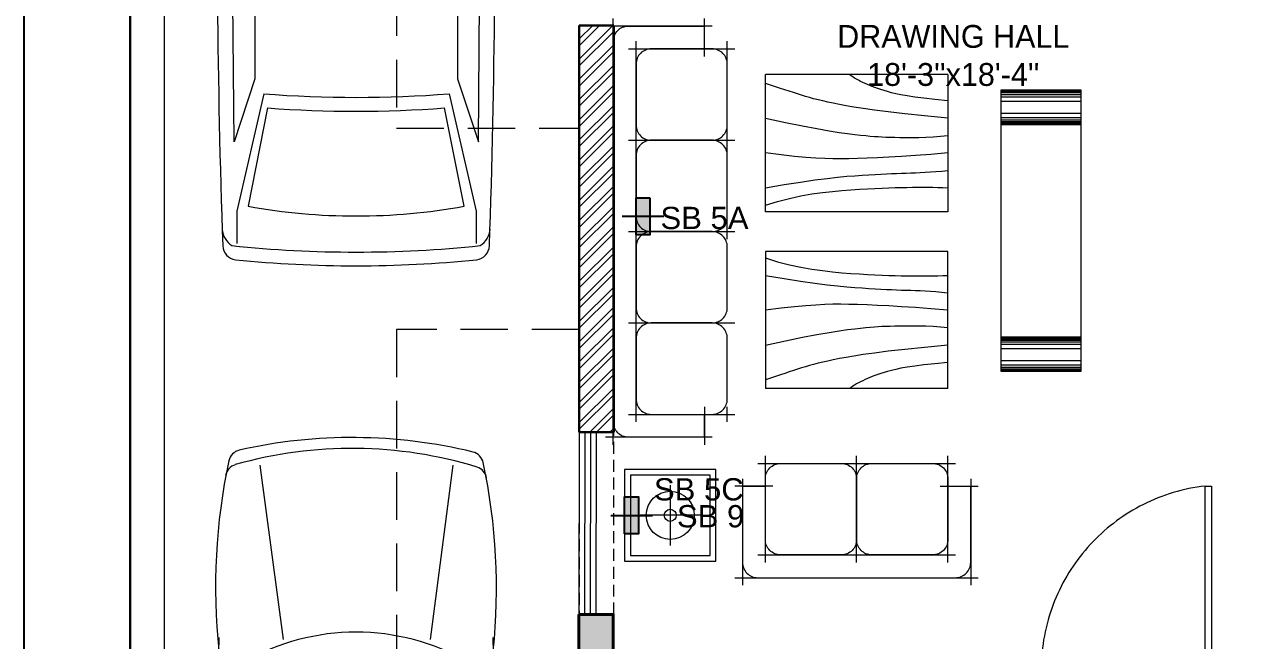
# Model space of a CAD drawing. Header units: inches. Extents: x 3133 to 3721, y -16790 to -15753.
# Drawn here: x 3146.7 to 3466.3, y -16575.4 to -16413.5 of the extents above; entities that cross this region are included whole.
import ezdxf

# ---------------------------------------------------------------- set-up
doc = ezdxf.new("R2010")
doc.units = ezdxf.units.IN
doc.header["$LTSCALE"] = 25
doc.header["$MEASUREMENT"] = 0
for name, pattern in [('Cline', [1, 0.625, -0.125, 0.125, -0.125]), ('DASHED', [0.75, 0.5, -0.25]), ('HIDDEN', [0.375, 0.25, -0.125])]:
    doc.linetypes.add(name, pattern=pattern)
doc.layers.add('107 CAVERI MAIN XREF$0$FORMAT', color=7, linetype='Continuous')
doc.layers.add('LCD-LOOPING', color=160, linetype='Continuous')
for name, color, linetype, lineweight in [('ACCESORIES', 150, 'Continuous', 20), ('Door & Window', 32, 'Continuous', 20), ('Furniture', 32, 'Continuous', 9), ('SDA - A.C. Duct', 4, 'HIDDEN', 5), ('SDA - Brick Wall', 7, 'Continuous', 30), ('SDA - Brick Wall Light', 254, 'Continuous', 20), ('SDA - Column', 6, 'Continuous', 40), ('SDA - Furniture', 36, 'Continuous', 9), ('SDA - Hatch Dark', 250, 'Continuous', 5), ('SDA - Hatch Lite', 252, 'Continuous', 0), ('SDA - Overhead Lines', 252, 'DASHED', 9), ('SDA - Partition High', 215, 'Continuous', 20)]:
    doc.layers.add(name, color=color, linetype=linetype, lineweight=lineweight)
doc.layers.add('LCD-ELECTRICAL SYMBOL', color=34, linetype='Continuous', true_color=0x994200)
doc.layers.add('PP-OUTER ', color=34, linetype='Continuous', true_color=0x994200)
doc.styles.add('JB', font='GOTHIC.TTF', dxfattribs={"height": 5})
doc.styles.add('spectrum', font='arial.ttf')

# ---------------------------------------------------------------- blocks, each defined once
blk = doc.blocks.new('seqfwredq')
at = {"layer": 'SDA - Furniture'}
for p, q in [((5499.33, 34.04), (5505.45, -11.73)), ((5550.1, 34.04), (5544.11, -11.73)), ((5493.64, -21.81), (5497.91, -35.95)), ((5555.68, -21.81), (5551.41, -35.95)), ((5492.25, -72.72), (5491.71, -29.05)), ((5491.71, -29.05), (5498.05, -45.02)), ((5557.68, -29.05), (5551.35, -45.02)), ((5557.14, -72.72), (5557.68, -29.05)), ((5498.05, -45.02), (5498.05, -68.9)), ((5551.35, -45.02), (5551.35, -68.9)), ((5498.05, -68.9), (5492.25, -72.72)), ((5551.35, -68.9), (5557.14, -72.72)), ((5498.05, -71.47), (5492.29, -75.26)), ((5498.05, -71.47), (5498.05, -95.6)), ((5551.35, -71.47), (5557.1, -75.26)), ((5551.35, -71.47), (5551.35, -95.6)), ((5492.57, -112.12), (5492.29, -75.26)), ((5556.83, -112.12), (5557.1, -75.26)), ((5498.05, -95.6), (5492.57, -112.12)), ((5551.35, -95.6), (5556.83, -112.12)), ((5500.37, -99.52), (5493.27, -130.35)), ((5549.12, -99.5), (5556.22, -130.35)), ((5496.34, -129.04), (5501.46, -103.23)), ((5553.05, -129.04), (5547.93, -103.23)), ((5493.27, -130.35), (5493.27, -138.83)), ((5556.22, -130.35), (5556.22, -138.83))]:
    blk.add_line(p, q, dxfattribs=at)
for centre, radius, start, end in [((5523.61, -74.26), 112.72, 73.0347, 105.8141), ((5523.61, -93.97), 135.28, 76.3976, 102.667), ((5646.59, 2.09), 158.89, 167.9662, 186.0427), ((5494.88, 34.34), 3.79, 104.3452, 166.6607), ((5554.41, 33.86), 3.79, 13.1156, 74.5941), ((5494.05, 30.58), 3.79, 107.8179, 168.3942), ((5555.26, 29.97), 3.79, 11.3249, 70.8826), ((5402.3, 1.67), 159.28, 354.1224, 11.9744), ((7842, -56.81), 2353.86, 178.89024, 182.01225), ((5524.66, -68.77), 58.97, 60.0774, 119.9226), ((3207.32, -56.81), 2353.86, 357.98775, 1.10976), ((5497.12, -20.76), 3.63, 121.1455, 196.7984), ((5552.2, -20.76), 3.63, 343.2016, 58.8545), ((5501.39, -34.9), 3.63, 196.7984, 283.6631), ((5524.66, -136.05), 100.16, 77.0683, 102.9317), ((5547.93, -34.9), 3.63, 256.3369, 343.2016), ((5524.66, 215.49), 315.94, 265.5919, 274.4407), ((5524.66, 213.43), 317.52, 265.7971, 274.2029), ((5524.66, 27.04), 158.64, 259.6897, 280.3103), ((5494.99, -134.68), 5.57, 184.3987, 237.5288), ((5554.33, -134.68), 5.57, 302.4712, 355.6013), ((5493.38, -139.32), 3.79, 182.1119, 263.4899), ((5524.66, 172.13), 313.22, 264.0142, 275.9858), ((5555.94, -139.32), 3.79, 276.5101, 357.8881), ((5524.66, 170.91), 315.6, 264.2342, 275.7658)]:
    blk.add_arc(centre, radius, start, end, dxfattribs=at)
blk = doc.blocks.new('A$C8f570909')
at = {"layer": 'LCD-ELECTRICAL SYMBOL', "true_color": 0xcd6928}
h = blk.add_hatch(color=32, dxfattribs=at)
h.dxf.hatch_style = 1
h.paths.add_polyline_path([(0, 0), (8, 0), (8, 3), (0, 3)])
at = {"layer": 'LCD-ELECTRICAL SYMBOL', "color": 32, "true_color": 0xcd6928}
blk.add_line((4, -3), (4, 5.99), dxfattribs=at)
blk.add_lwpolyline([(0, 0), (8, 0), (8, 3), (0, 3)], close=True, dxfattribs=at)
blk = doc.blocks.new('c')
at = {"layer": 'SDA - Hatch Dark'}
h = blk.add_hatch(color=256, dxfattribs=at)
h.dxf.hatch_style = 1
h.paths.add_polyline_path([(404.31, 589), (404.31, 598.06), (422.4, 598.06), (422.4, 589)])
at = {"layer": 'SDA - Column'}
blk.add_lwpolyline([(404.31, 589), (404.31, 598.06), (422.4, 598.06), (422.4, 589)], close=True, dxfattribs=at)
blk = doc.blocks.new('*U10')
at = {"color": 0, "linetype": 'ByBlock'}
blk.add_lwpolyline([(-35, 940), (-35, 0), (-70, 0), (-70, 940)], close=True, dxfattribs=at)
for points in [[(-960, -150), (-1010, -150), (-1010, -138), (-1010, -138), (-1010, 0), (-975, 0), (-975, -35), (-960, -35), (-960, -150)], [(0, -150), (0, -138), (0, -138), (0, 0), (-35, 0), (-35, -35), (-50, -35), (-50, -150), (0, -150)]]:
    blk.add_lwpolyline(points, dxfattribs=at)
at = {"color": 250, "linetype": 'DASHED', "ltscale": 250}
blk.add_arc((47.3, -78.6), 1025.3, 96.57034, 175.60323, dxfattribs=at)
blk = doc.blocks.new('BENCH22')
at = {"layer": 'SDA - Furniture', "lineweight": 5, "ltscale": 0.3}
for p, q in [((847.89, 493.22), (921.91, 493.22)), ((847.89, 472.22), (847.89, 493.22)), ((921.91, 493.22), (921.91, 472.22)), ((921.91, 472.22), (847.89, 472.22))]:
    blk.add_line(p, q, dxfattribs=at)
at = {"layer": 'SDA - Furniture', "color": 251, "lineweight": 0, "ltscale": 0.3}
for p, q in [((848, 493.22), (848, 472.22)), ((848.14, 493.22), (848.14, 472.22)), ((848.34, 493.22), (848.34, 472.22)), ((848.57, 493.22), (848.57, 472.22)), ((849.02, 493.22), (849.02, 472.22)), ((849.65, 493.22), (849.65, 472.22)), ((850.78, 493.22), (850.78, 472.22)), ((853.94, 493.22), (853.94, 472.22)), ((855.07, 493.22), (855.07, 472.22)), ((855.7, 493.22), (855.7, 472.22)), ((856.15, 493.22), (856.15, 472.22)), ((856.37, 493.22), (856.37, 472.22)), ((856.58, 493.22), (856.58, 472.22)), ((856.72, 493.22), (856.72, 472.22)), ((856.9, 472.22), (856.9, 493.22)), ((912.83, 493.22), (912.83, 472.22)), ((913.01, 493.22), (913.01, 472.22)), ((913.15, 493.22), (913.15, 472.22)), ((913.35, 493.22), (913.35, 472.22)), ((913.58, 493.22), (913.58, 472.22)), ((914.03, 493.22), (914.03, 472.22)), ((914.66, 493.22), (914.66, 472.22)), ((915.79, 493.22), (915.79, 472.22)), ((918.95, 493.22), (918.95, 472.22)), ((920.08, 493.22), (920.08, 472.22)), ((920.71, 493.22), (920.71, 472.22)), ((921.16, 493.22), (921.16, 472.22)), ((921.38, 493.22), (921.38, 472.22)), ((921.59, 493.22), (921.59, 472.22)), ((921.73, 493.22), (921.73, 472.22))]:
    blk.add_line(p, q, dxfattribs=at)
blk = doc.blocks.new('RF4FD')
at = {"layer": 'SDA - Furniture', "ltscale": 0.3}
blk.add_line((5141.37, -16515.16), (5093.37, -16515.16), dxfattribs=at)
for points in [[(5141.37, -16515.16), (5141.37, -16479.15), (5093.37, -16479.15), (5093.37, -16515.16)], [(5093.37, -16480.87), (5096.59, -16481.85), (5099.71, -16482.66), (5102.71, -16483.3), (5105.59, -16483.81), (5108.36, -16484.2), (5110.99, -16484.5), (5113.5, -16484.73), (5115.87, -16484.91), (5118.1, -16485.06), (5120.19, -16485.18), (5122.17, -16485.28), (5124.04, -16485.37), (5125.8, -16485.43), (5127.47, -16485.48), (5129.06, -16485.52), (5130.58, -16485.55), (5132.03, -16485.58), (5133.43, -16485.59), (5134.79, -16485.6), (5136.12, -16485.59), (5137.43, -16485.58), (5138.73, -16485.55), (5140.04, -16485.5), (5141.37, -16485.44)], [(5093.37, -16485.44), (5098.33, -16486.28), (5102.65, -16486.96), (5106.37, -16487.49), (5109.59, -16487.91), (5112.38, -16488.22), (5114.8, -16488.45), (5116.93, -16488.62), (5118.84, -16488.75), (5120.6, -16488.86), (5122.24, -16488.96), (5123.77, -16489.04), (5125.2, -16489.12), (5126.56, -16489.18), (5127.86, -16489.23), (5129.13, -16489.28), (5130.36, -16489.32), (5131.59, -16489.36), (5132.83, -16489.41), (5134.09, -16489.45), (5135.4, -16489.52), (5136.76, -16489.6), (5138.2, -16489.71), (5139.73, -16489.84), (5141.37, -16490.01)], [(5141.37, -16494.58), (5136.88, -16494.22), (5132.82, -16493.91), (5129.15, -16493.66), (5125.83, -16493.46), (5122.82, -16493.31), (5120.1, -16493.19), (5117.61, -16493.11), (5115.32, -16493.06), (5113.19, -16493.03), (5111.11, -16493.04), (5108.97, -16493.1), (5106.65, -16493.22), (5104.05, -16493.42), (5101.04, -16493.7), (5097.52, -16494.09), (5093.37, -16494.58)], [(5093.37, -16503.73), (5098.63, -16502.6), (5103.13, -16501.7), (5106.93, -16500.98), (5110.13, -16500.42), (5112.79, -16500), (5115.01, -16499.69), (5116.86, -16499.47), (5118.42, -16499.29), (5119.77, -16499.16), (5120.95, -16499.04), (5122.03, -16498.95), (5123.04, -16498.88), (5124.03, -16498.82), (5125.05, -16498.78), (5126.15, -16498.74), (5127.38, -16498.71), (5128.76, -16498.68), (5130.3, -16498.66), (5131.96, -16498.65), (5133.72, -16498.67), (5135.57, -16498.73), (5137.47, -16498.82), (5139.42, -16498.96), (5141.37, -16499.16)], [(5141.37, -16503.73), (5135.19, -16504.34), (5130, -16504.89), (5125.66, -16505.39), (5122.07, -16505.84), (5119.11, -16506.25), (5116.66, -16506.63), (5114.61, -16506.98), (5112.83, -16507.31), (5111.24, -16507.63), (5109.79, -16507.94), (5108.45, -16508.24), (5107.22, -16508.53), (5106.06, -16508.83), (5104.97, -16509.13), (5103.9, -16509.44), (5102.86, -16509.76), (5101.8, -16510.09), (5100.73, -16510.43), (5099.64, -16510.79), (5098.5, -16511.17), (5097.32, -16511.56), (5096.07, -16511.98), (5094.76, -16512.41), (5093.37, -16512.87)], [(5141.37, -16508.3), (5137.93, -16508.63), (5135.04, -16508.94), (5132.64, -16509.25), (5130.65, -16509.56), (5129.02, -16509.85), (5127.66, -16510.14), (5126.51, -16510.42), (5125.5, -16510.7), (5124.58, -16510.97), (5123.73, -16511.24), (5122.93, -16511.5), (5122.18, -16511.77), (5121.48, -16512.03), (5120.82, -16512.29), (5120.19, -16512.56), (5119.58, -16512.83), (5118.99, -16513.11), (5118.41, -16513.39), (5117.86, -16513.68), (5117.34, -16513.97), (5116.84, -16514.26), (5116.38, -16514.55), (5115.95, -16514.85), (5115.56, -16515.15)]]:
    blk.add_lwpolyline(points, dxfattribs=at)

msp = doc.modelspace()

# ---------------------------------------------------------------- hatches: boundary and pattern name
at = {"layer": 'SDA - Hatch Lite'}
h = msp.add_hatch(dxfattribs=at)
h.set_pattern_fill('ANSI32', color=256, scale=10)
h.set_pattern_definition([(45, (3081.9256, -16917.6346), (-2.65165, 2.65165), []), (45, (3083.6934, -16917.6346), (-2.65165, 2.65165), [])])
h.paths.add_polyline_path([(3548.96, -15779.49), (3301.69, -15779.49), (3301.69, -15788.55), (3370.32, -15788.55), (3370.32, -15788.52), (3416.63, -15788.52), (3548.96, -15788.54)])
h.paths.add_polyline_path([(3585, -15779.49), (3548.96, -15779.49), (3548.96, -15788.55), (3585, -15788.55)])
h.paths.add_polyline_path([(3637.91, -15779.49), (3594.09, -15779.49), (3594.09, -15788.55), (3637.91, -15788.55)])
h.paths.add_polyline_path([(3536.52, -16324.54), (3623.17, -16232.87), (3611.76, -16222.08), (3525.11, -16313.75)], flags=9)
h.paths.add_polyline_path([(3206.74, -15906.76), (3264.83, -15906.76), (3264.83, -15892.94), (3206.74, -15892.94)], flags=9)
h.paths.add_polyline_path([(3201.3, -15892.44), (3269.51, -15892.44), (3269.51, -15876.74), (3201.3, -15876.74)], flags=9)
h.paths.add_polyline_path([(3439.76, -16070.35), (3501.19, -16070.35), (3501.19, -16056.53), (3439.76, -16056.53)], flags=9)
h.paths.add_polyline_path([(3441.04, -16056.03), (3499.15, -16056.03), (3499.15, -16040.33), (3441.04, -16040.33)], flags=9)
h.paths.add_polyline_path([(3440.55, -15983.28), (3498.64, -15983.28), (3498.64, -15969.46), (3440.55, -15969.46)], flags=9)
h.paths.add_polyline_path([(3440.16, -15968.96), (3498.27, -15968.96), (3498.27, -15953.26), (3440.16, -15953.26)], flags=9)
h.paths.add_polyline_path([(3366.79, -16283.28), (3424.88, -16283.28), (3424.88, -16269.45), (3366.79, -16269.45)], flags=9)
h.paths.add_polyline_path([(3377, -16268.61), (3413.91, -16268.61), (3413.91, -16253.6), (3377, -16253.6)], flags=9)
h.paths.add_polyline_path([(3342.04, -16480.45), (3413.5, -16480.45), (3413.5, -16466.62), (3342.04, -16466.62)], flags=9)
h.paths.add_polyline_path([(3313.68, -16466.13), (3441.09, -16466.13), (3441.09, -16450.43), (3313.68, -16450.43)], flags=9)
h.paths.add_polyline_path([(3526.54, -16538.69), (3591.31, -16538.69), (3591.31, -16524.87), (3526.54, -16524.87)], flags=9)
h.paths.add_polyline_path([(3505.34, -16524.37), (3611.75, -16524.37), (3611.75, -16508.67), (3505.34, -16508.67)], flags=9)
h.paths.add_polyline_path([(3524.33, -16425.67), (3582.42, -16425.67), (3582.42, -16411.84), (3524.33, -16411.84)], flags=9)
h.paths.add_polyline_path([(3517.21, -16411.35), (3588.77, -16411.35), (3588.77, -16395.65), (3517.21, -16395.65)], flags=9)
h.paths.add_polyline_path([(3443.09, -16296.77), (3507.86, -16296.77), (3507.86, -16282.94), (3443.09, -16282.94)], flags=9)
h.paths.add_polyline_path([(3443.1, -16282.45), (3507.09, -16282.45), (3507.09, -16266.75), (3443.1, -16266.75)], flags=9)
h.paths.add_polyline_path([(3564.87, -16149.87), (3636.34, -16149.87), (3636.34, -16136.04), (3564.87, -16136.04)], flags=9)
h.paths.add_polyline_path([(3579.55, -16135.55), (3620.9, -16135.55), (3620.9, -16119.84), (3579.55, -16119.84)], flags=9)
h.paths.add_polyline_path([(3386.7, -16144.88), (3444.79, -16144.88), (3444.79, -16131.05), (3386.7, -16131.05)], flags=9)
h.paths.add_polyline_path([(3387.13, -16130.55), (3443.59, -16130.55), (3443.59, -16114.86), (3387.13, -16114.86)], flags=9)
h.paths.add_polyline_path([(3554.13, -16010.46), (3612.22, -16010.46), (3612.22, -15996.63), (3554.13, -15996.63)], flags=9)
h.paths.add_polyline_path([(3540.5, -15996.49), (3625.09, -15996.49), (3625.09, -15980.8), (3540.5, -15980.8)], flags=9)
h.paths.add_polyline_path([(3333.57, -15999.8), (3391.66, -15999.8), (3391.66, -15985.97), (3333.57, -15985.97)], flags=9)
h.paths.add_polyline_path([(3319.94, -15985.84), (3404.53, -15985.84), (3404.53, -15970.14), (3319.94, -15970.14)], flags=9)
h.paths.add_polyline_path([(3183.62, -15788.55), (3292.64, -15788.55), (3292.64, -15779.49), (3183.62, -15779.49)])
h = msp.add_hatch(dxfattribs=at)
h.set_pattern_fill('ANSI32', color=256, scale=10)
h.set_pattern_definition([(45, (10963.8388, -12935.771), (-2.6516504, 2.6516504), []), (45, (10965.6065, -12935.771), (-2.6516504, 2.6516504), [])])
h.paths.add_polyline_path([(3292.67, -16413.78), (3301.73, -16413.78), (3301.73, -16520.64), (3297.2, -16520.64), (3295.7, -16520.64), (3294.2, -16520.64), (3292.7, -16520.64), (3292.7, -16520.64), (3292.67, -16520.64)])

# ---------------------------------------------------------------- linework, layer by layer
at = {"layer": 'ACCESORIES', "color": 4}
for p, q in [((3292.64, -16568.5), (3292.7, -16520.64)), ((3292.7, -16520.64), (3294.95, -16520.64)), ((3297.2, -16520.64), (3294.95, -16520.64)), ((3297.14, -16568.5), (3297.2, -16520.64)), ((3292.64, -16568.5), (3294.89, -16568.5)), ((3297.14, -16568.5), (3294.89, -16568.5))]:
    msp.add_line(p, q, dxfattribs=at)
at = {"layer": 'ACCESORIES'}
for p, q in [((3294.14, -16568.5), (3294.2, -16520.64)), ((3295.64, -16568.5), (3295.7, -16520.64))]:
    msp.add_line(p, q, dxfattribs=at)
at = {"layer": 'Furniture', "color": 4}
msp.add_lwpolyline([(3327.1, -16531.92), (3306.1, -16531.92), (3306.1, -16553.02), (3327.1, -16553.02)], close=True, dxfattribs=at)
at = {"layer": 'PP-OUTER '}
msp.add_lwpolyline([(3146.73, -15753.04), (3666.1, -15753.04), (3666.1, -16790.44), (3146.73, -16790.44)], close=True, dxfattribs=at)
at = {"layer": 'SDA - Brick Wall'}
for p, q in [((3292.67, -16413.78), (3301.73, -16413.78)), ((3292.67, -16520.64), (3292.67, -16413.78)), ((3301.73, -16520.64), (3301.73, -16413.78)), ((3292.67, -16520.64), (3301.73, -16520.64))]:
    msp.add_line(p, q, dxfattribs=at)
msp.add_lwpolyline([(3174.56, -15779.49), (3647, -15779.49), (3647, -16763.78), (3174.56, -16763.78)], close=True, dxfattribs=at)
at = {"layer": 'SDA - Brick Wall Light'}
for p, q in [((3174.56, -16763.74), (3174.56, -16015.83)), ((3183.62, -16763.74), (3183.62, -16015.83))]:
    msp.add_line(p, q, dxfattribs=at)
at = {"layer": 'SDA - Furniture', "ltscale": 0.3}
for p, q in [((3316.6, -16534.57), (3316.6, -16550.37)), ((3324.5, -16542.47), (3308.71, -16542.47))]:
    msp.add_line(p, q, dxfattribs=at)
at = {"layer": 'SDA - Furniture'}
for points in [[(3327.6, -16413.94), (3299.6, -16413.94)], [(3301.6, -16523.94), (3301.6, -16411.94)], [(3325.6, -16421.94), (3325.6, -16411.94)], [(3325.6, -16419.94), (3325.6, -16413.94)], [(3307.6, -16421.94), (3307.6, -16417.94)], [(3307.6, -16469.94), (3307.6, -16417.94)], [(3331.6, -16469.94), (3331.6, -16417.94)], [(3305.6, -16419.94), (3333.6, -16419.94)], [(3305.6, -16419.94), (3333.6, -16419.94)], [(3305.6, -16419.94), (3333.6, -16419.94)], [(3305.6, -16443.94), (3333.6, -16443.94)], [(3305.6, -16443.94), (3333.6, -16443.94)], [(3307.6, -16517.94), (3307.6, -16465.94)], [(3305.6, -16467.94), (3333.6, -16467.94)], [(3305.6, -16467.94), (3333.6, -16467.94)], [(3305.6, -16491.94), (3333.6, -16491.94)], [(3305.6, -16491.94), (3333.6, -16491.94)], [(3307.6, -16517.94), (3307.6, -16513.94)], [(3307.6, -16517.94), (3307.6, -16513.94)], [(3325.6, -16513.94), (3325.6, -16523.94)], [(3331.6, -16517.94), (3331.6, -16513.94)], [(3305.6, -16515.94), (3333.6, -16515.94)], [(3305.6, -16515.94), (3333.6, -16515.94)], [(3305.6, -16515.94), (3333.6, -16515.94)], [(3305.6, -16515.94), (3333.6, -16515.94)], [(3305.6, -16515.94), (3333.6, -16515.94)], [(3305.6, -16515.94), (3333.6, -16515.94)], [(3325.6, -16521.94), (3325.6, -16515.94)], [(3327.6, -16521.94), (3299.6, -16521.94)], [(3341.6, -16554.85), (3341.6, -16526.85)], [(3341.6, -16554.85), (3341.6, -16526.85)], [(3365.6, -16554.85), (3365.6, -16526.85)], [(3365.6, -16554.85), (3365.6, -16526.85)], [(3389.6, -16554.85), (3389.6, -16526.85)], [(3389.6, -16554.85), (3389.6, -16526.85)], [(3389.6, -16554.85), (3389.6, -16526.85)], [(3339.6, -16528.85), (3343.6, -16528.85)], [(3339.6, -16528.85), (3367.6, -16528.85)], [(3363.6, -16528.85), (3391.6, -16528.85)], [(3387.6, -16528.85), (3391.6, -16528.85)], [(3335.6, -16532.85), (3335.6, -16560.85)], [(3395.6, -16532.85), (3395.6, -16560.85)], [(3343.6, -16534.85), (3333.6, -16534.85)], [(3335.6, -16534.85), (3341.6, -16534.85)], [(3387.6, -16534.85), (3397.6, -16534.85)], [(3389.6, -16534.85), (3395.6, -16534.85)], [(3339.6, -16552.85), (3343.6, -16552.85)], [(3339.6, -16552.85), (3367.6, -16552.85)], [(3363.6, -16552.85), (3391.6, -16552.85)], [(3387.6, -16552.85), (3391.6, -16552.85)], [(3387.6, -16552.85), (3391.6, -16552.85)], [(3333.6, -16558.85), (3397.6, -16558.85)]]:
    msp.add_lwpolyline(points, dxfattribs=at)
for points in [[(3325.6, -16521.94), (3305.6, -16521.94, -0.414214), (3301.6, -16517.94), (3301.6, -16417.94, -0.414214), (3305.6, -16413.94), (3325.6, -16413.94, -0.506261)], [(3335.6, -16534.85), (3335.6, -16554.85, 0.414214), (3339.6, -16558.85), (3391.6, -16558.85, 0.414214), (3395.6, -16554.85), (3395.6, -16534.85, 0.506261)]]:
    msp.add_lwpolyline(points, format="xyb", dxfattribs=at)
for points in [[(3311.6, -16443.94), (3327.6, -16443.94, 0.414214), (3331.6, -16439.94), (3331.6, -16423.94, 0.414214), (3327.6, -16419.94), (3311.6, -16419.94, 0.414214), (3307.6, -16423.94), (3307.6, -16439.94, 0.414214)], [(3311.6, -16467.94), (3327.6, -16467.94, 0.414214), (3331.6, -16463.94), (3331.6, -16447.94, 0.414214), (3327.6, -16443.94), (3311.6, -16443.94, 0.414214), (3307.6, -16447.94), (3307.6, -16463.94, 0.414214)], [(3311.6, -16491.94), (3327.6, -16491.94, 0.414214), (3331.6, -16487.94), (3331.6, -16471.94, 0.414214), (3327.6, -16467.94), (3311.6, -16467.94, 0.414214), (3307.6, -16471.94), (3307.6, -16487.94, 0.414214)], [(3311.6, -16515.94), (3327.6, -16515.94, 0.414214), (3331.6, -16511.94), (3331.6, -16495.94, 0.414214), (3327.6, -16491.94), (3311.6, -16491.94, 0.414214), (3307.6, -16495.94), (3307.6, -16511.94, 0.414214)], [(3341.6, -16548.85), (3341.6, -16532.85, -0.414214), (3345.6, -16528.85), (3361.6, -16528.85, -0.414214), (3365.6, -16532.85), (3365.6, -16548.85, -0.414214), (3361.6, -16552.85), (3345.6, -16552.85, -0.414214)], [(3365.6, -16548.85), (3365.6, -16532.85, -0.414214), (3369.6, -16528.85), (3385.6, -16528.85, -0.414214), (3389.6, -16532.85), (3389.6, -16548.85, -0.414214), (3385.6, -16552.85), (3369.6, -16552.85, -0.414214)]]:
    msp.add_lwpolyline(points, format="xyb", close=True, dxfattribs=at)
at = {"layer": 'SDA - Furniture', "ltscale": 0.3}
msp.add_lwpolyline([(3328.6, -16530.42), (3304.6, -16530.42), (3304.6, -16554.52), (3328.6, -16554.52)], close=True, dxfattribs=at)
for radius in [6.32, 1.58]:
    msp.add_circle((3316.6, -16542.47), radius, dxfattribs=at)
at = {"layer": 'SDA - Hatch Lite', "linetype": 'HIDDEN', "ltscale": 2}
for points in [[(3292.67, -16347.8), (3244.59, -16347.8), (3244.59, -16440.74), (3292.67, -16440.74)], [(3292.67, -16493.64), (3244.59, -16493.64), (3244.59, -16670.7), (3647, -16670.7), (3647, -16586.58)]]:
    msp.add_lwpolyline(points, dxfattribs=at)
at = {"layer": 'SDA - Overhead Lines', "ltscale": 0.25}
msp.add_lwpolyline([(3301.73, -16520.64), (3292.64, -16520.64), (3292.64, -16568.5), (3301.73, -16568.5)], close=True, dxfattribs=at)

# ---------------------------------------------------------------- block references
at = {"layer": '107 CAVERI MAIN XREF$0$FORMAT', "xscale": -1, "rotation": 180}
msp.add_blockref('RF4FD', (-1751.76, -32941.87), dxfattribs=at)
at = {"layer": '107 CAVERI MAIN XREF$0$FORMAT'}
msp.add_blockref('RF4FD', (-1751.76, 6), dxfattribs=at)
at = {"layer": 'Door & Window', "xscale": 0.0475247525385094, "yscale": 0.0475247525385094, "zscale": 0.0475247525385094, "rotation": 5.8482021255e-06}
msp.add_blockref('*U10', (3460.6, -16579.45), dxfattribs=at)
at = {"layer": 'LCD-ELECTRICAL SYMBOL', "color": 32, "true_color": 0xcd6928, "xscale": -1.21875, "yscale": 1.21875, "zscale": 1.21875}
for p, rotation in [((3311.26, -16459.06), 90.00000000000006), ((3304.6, -16547.35), 270.0000000000001)]:
    msp.add_blockref('A$C8f570909', p, dxfattribs=dict(at, rotation=rotation))
at = {"layer": 'SDA - A.C. Duct', "rotation": 89.99999999999999}
msp.add_blockref('BENCH22', (3896.82, -17352.6), dxfattribs=at)
at = {"layer": 'SDA - Column', "rotation": 270}
msp.add_blockref('c', (2703.55, -16164.18), dxfattribs=at)
at = {"layer": 'SDA - Partition High'}
for p in [(-2290.68, -16332.23), (-2290.68, -16563.35)]:
    msp.add_blockref('seqfwredq', p, dxfattribs=at)

# ---------------------------------------------------------------- texts
at = {"layer": '107 CAVERI MAIN XREF$0$FORMAT', "insert": (3391.03, -16429.75), "char_height": 6, "width": 172.5924, "attachment_point": 8, "style": 'JB'}
msp.add_mtext("\\A1;\\pxqc;DRAWING HALL\\P18'-3''x18'-4''", dxfattribs=at)
at = {"layer": 'LCD-LOOPING', "color": 5, "linetype": 'Cline', "ltscale": 0.25, "true_color": 0x1c0df2, "char_height": 5.85, "attachment_point": 3, "style": 'spectrum'}
for s, insert in [('SB 5A', (3337.19, -16461.43, 0.25)), ('SB 5C', (3335.92, -16532.71, 0.25)), ('SB 9', (3336.06, -16539.78, 0.25))]:
    msp.add_mtext_dynamic_manual_height_columns(s, width=30.466, gutter_width=7.35, heights=[6.79], dxfattribs=dict(at, insert=insert))

doc.saveas('drawing.dxf')
